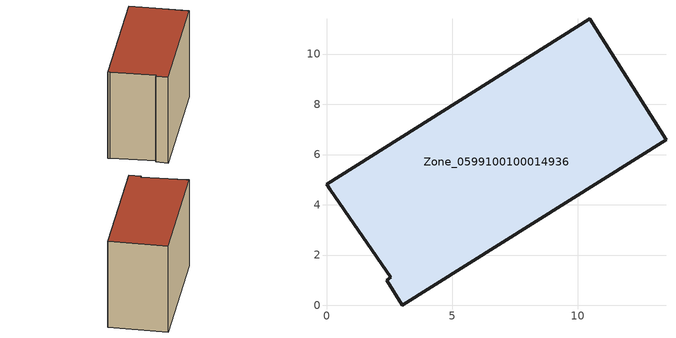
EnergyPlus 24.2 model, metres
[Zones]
Zone_0599100100014936
 floor ground (C_G): 0.15,4.6 0,4.82 10.48,11.4 13.51,6.59 3.02,0 2.4,1 2.56,1.11 z0
 wall outside (C_F): 3.02,0 13.51,6.59 10.48,11.4 0,4.82 0.15,4.6 2.56,1.11 2.4,1 3.02,0 z0:9.16
 roof outside (C_R): 0,4.82 0.15,4.6 2.56,1.11 2.4,1 3.02,0 13.51,6.59 10.48,11.4 z9.16
[BUILDING]
Pand.0599100100014936: North Axis=0; Terrain=City; Loads Convergence Tolerance Value=0.04; Temperature Convergence Tolerance Value=0.4; Solar Distribution=FullExterior; Maximum Number of Warmup Days=25; Minimum Number of Warmup Days=1
[Site:Location]
Rotterdam.The.Hague.AP_ZH_NLD Design_Conditions: Latitude=51.96; Longitude=4.45; Time Zone=1; Elevation=-4.5
[SITE:GROUNDTEMPERATURE:BUILDINGSURFACE]
18, 18, 18, 18, 18, 18, 18, 18, 18, 18, 18, 18
[MATERIAL] Thermal Absorptance=0.9; Solar Absorptance=0.7; Visible Absorptance=0.7
Name | Roughness | Thickness | Conductivity | Density | Specific Heat
G.TI.2015-2018 | MediumSmooth | 0.15 | 0.0428571 | 540 | 1210
F.TI.2015-2018 | Rough | 0.3 | 0.0666667 | 1920 | 840
R.TI.2015-2018 | MediumRough | 0.2 | 0.0333333 | 1500 | 1000
[CONSTRUCTION]
C_G: G.TI.2015-2018
C_F: F.TI.2015-2018
C_R: R.TI.2015-2018
[ZONE]
Zone_0599100100014936: Type=1; Multiplier=1; Ceiling Height=Autocalculate; Volume=Autocalculate; Floor Area=autocalculate; Part of Total Floor Area=Yes
[ZONEINFILTRATION:DESIGNFLOWRATE]
Infil_Zone_0599100100014936: Zone or ZoneList or Space or SpaceList=Zone_0599100100014936; Schedule=AlwaysOn; Design Flow Rate Calculation Method=Flow/Area; Flow Rate per Floor Area=0.0015; Constant Term Coefficient=1; Temperature Term Coefficient=0; Velocity Term Coefficient=0; Velocity Squared Term Coefficient=0
[HVACTEMPLATE:ZONE:IDEALLOADSAIRSYSTEM]
Zone_0599100100014936: Maximum Heating Supply Air Temperature=50; Minimum Cooling Supply Air Temperature=13; Maximum Heating Supply Air Humidity Ratio=0.0156; Minimum Cooling Supply Air Humidity Ratio=0.0077; Heating Limit=NoLimit; Cooling Limit=NoLimit; Dehumidification Control Type=ConstantSensibleHeatRatio; Cooling Sensible Heat Ratio=0.7; Dehumidification Setpoint=60; Humidification Control Type=None; Humidification Setpoint=30; Outdoor Air Method=None; Outdoor Air Flow Rate per Person=0.00944; Outdoor Air Flow Rate per Zone Floor Area=0; Outdoor Air Flow Rate per Zone=0; Demand Controlled Ventilation Type=None; Outdoor Air Economizer Type=NoEconomizer; Heat Recovery Type=None; Sensible Heat Recovery Effectiveness=0.7; Latent Heat Recovery Effectiveness=0.65
[ZONECONTROL:THERMOSTAT]
ThermostatControl_Zone_0599100100014936: Zone or ZoneList=Zone_0599100100014936; Control Type Schedule=DualSetpointControlType; Control 1=Thermostat_Zone_0599100100014936; Temperature Difference Between Cutout And Setpoint=0
[THERMOSTATSETPOINT:DUALSETPOINT]
Thermostat_Zone_0599100100014936: Heating Setpoint Temperature Schedule=HeatingSetpoint_Zone_0599100100014936; Cooling Setpoint Temperature Schedule=CoolingSetpoint_Zone_0599100100014936
[SCHEDULE:COMPACT]
HeatingSetpoint_Zone_0599100100014936: Through: 12/31, For: AllDays, Until: 24:00, 21
CoolingSetpoint_Zone_0599100100014936: Through: 12/31, For: AllDays, Until: 24:00, 24
DualSetpointControlType: Through: 12/31, For: AllDays, Until: 24:00, 4
AlwaysOn: Through: 12/31, For: AllDays, Until: 24:00, 1
